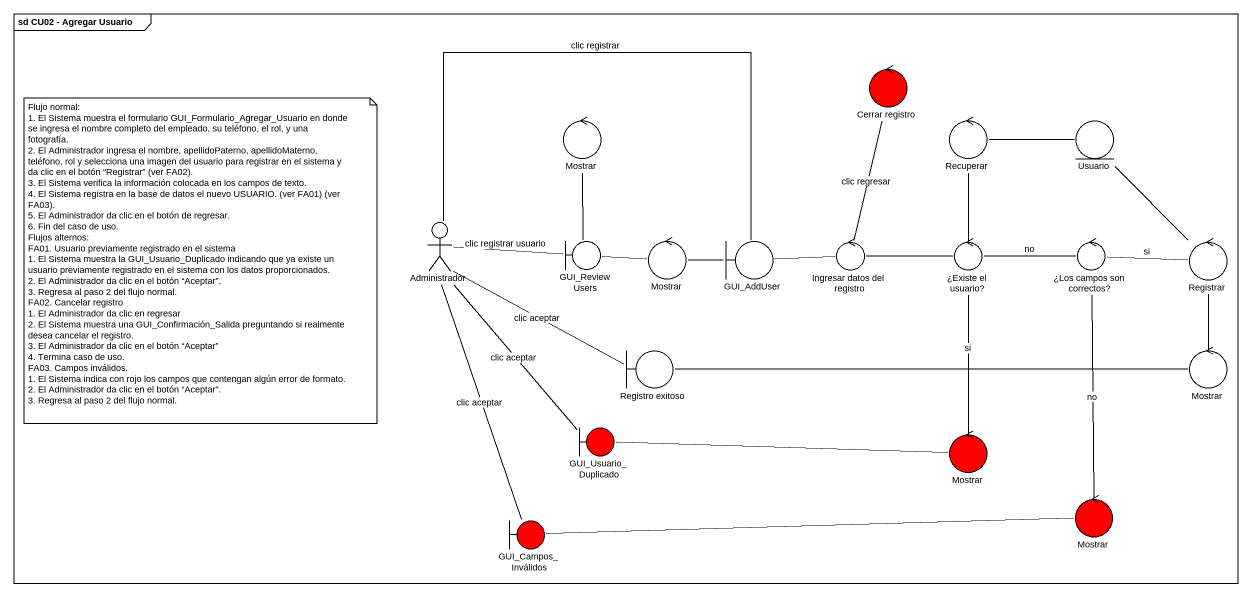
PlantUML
@startuml
mainframe sd CU02 - Agregar Usuario
control "Cerrar registro" as Cerrar_registro #FF0000
control Mostrar
control Recuperar
entity Usuario
actor Administrador
boundary GUI_ReviewUsers
control "Mostrar" as Mostrar_2
boundary GUI_AddUser
control "Ingresar datos del registro" as Ingresar_datos_del_registro
control "¿Existe el usuario?" as Existe_el_usuario
control "¿Los campos son correctos?" as Los_campos_son_correctos
control Registrar
boundary "Registro exitoso" as Registro_exitoso
control "Mostrar" as Mostrar_3
boundary GUI_Usuario_Duplicado #FF0000
control "Mostrar" as Mostrar_4 #FF0000
control "Mostrar" as Mostrar_5 #FF0000
boundary GUI_Campos_Inválidos #FF0000
Mostrar -- GUI_ReviewUsers
Recuperar -right- Usuario
Recuperar -- Existe_el_usuario
Administrador -right- GUI_ReviewUsers : clic registrar usuario
Administrador -right- GUI_AddUser : clic registrar
Administrador -right- Registro_exitoso : clic aceptar
Administrador -- GUI_Usuario_Duplicado : clic aceptar
Administrador -- GUI_Campos_Inválidos : clic aceptar
GUI_ReviewUsers -right- Mostrar_2
Mostrar_2 -right- GUI_AddUser
GUI_AddUser -right- Ingresar_datos_del_registro
Ingresar_datos_del_registro -up- Cerrar_registro : clic regresar
Ingresar_datos_del_registro -right- Existe_el_usuario
Existe_el_usuario -right- Los_campos_son_correctos : no
Existe_el_usuario -- Mostrar_4 : si
Los_campos_son_correctos -right- Registrar : si
Los_campos_son_correctos -- Mostrar_5 : no
Registrar -up- Usuario
Registrar -- Mostrar_3
Mostrar_3 -left- Registro_exitoso
Mostrar_4 -left- GUI_Usuario_Duplicado
Mostrar_5 -left- GUI_Campos_Inválidos
note as N1
  Flujo normal:
  1. El Sistema muestra el formulario GUI_Formulario_Agregar_Usuario en donde se ingresa el nombre completo del empleado, su teléfono, el rol, y una fotografía.
  2. El Administrador ingresa el nombre, apellidoPaterno, apellidoMaterno, teléfono, rol y selecciona una imagen del usuario para registrar en el sistema y da clic en el botón “Registrar” (ver FA02).
  3. El Sistema verifica la información colocada en los campos de texto.
  4. El Sistema registra en la base de datos el nuevo USUARIO. (ver FA01) (ver FA03).
  5. El Administrador da clic en el botón de regresar.
  6. Fin del caso de uso.
  Flujos alternos:
  FA01. Usuario previamente registrado en el sistema
  1. El Sistema muestra la GUI_Usuario_Duplicado indicando que ya existe un usuario previamente registrado en el sistema con los datos proporcionados.
  2. El Administrador da clic en el botón “Aceptar”.
  3. Regresa al paso 2 del flujo normal.
  FA02. Cancelar registro
  1. El Administrador da clic en regresar
  2. El Sistema muestra una GUI_Confirmación_Salida preguntando si realmente desea cancelar el registro.
  3. El Administrador da clic en el botón “Aceptar”
  4. Termina caso de uso.
  FA03. Campos inválidos.
  1. El Sistema indica con rojo los campos que contengan algún error de formato.
  2. El Administrador da clic en el botón “Aceptar”.
  3. Regresa al paso 2 del flujo normal.
end note
@enduml
